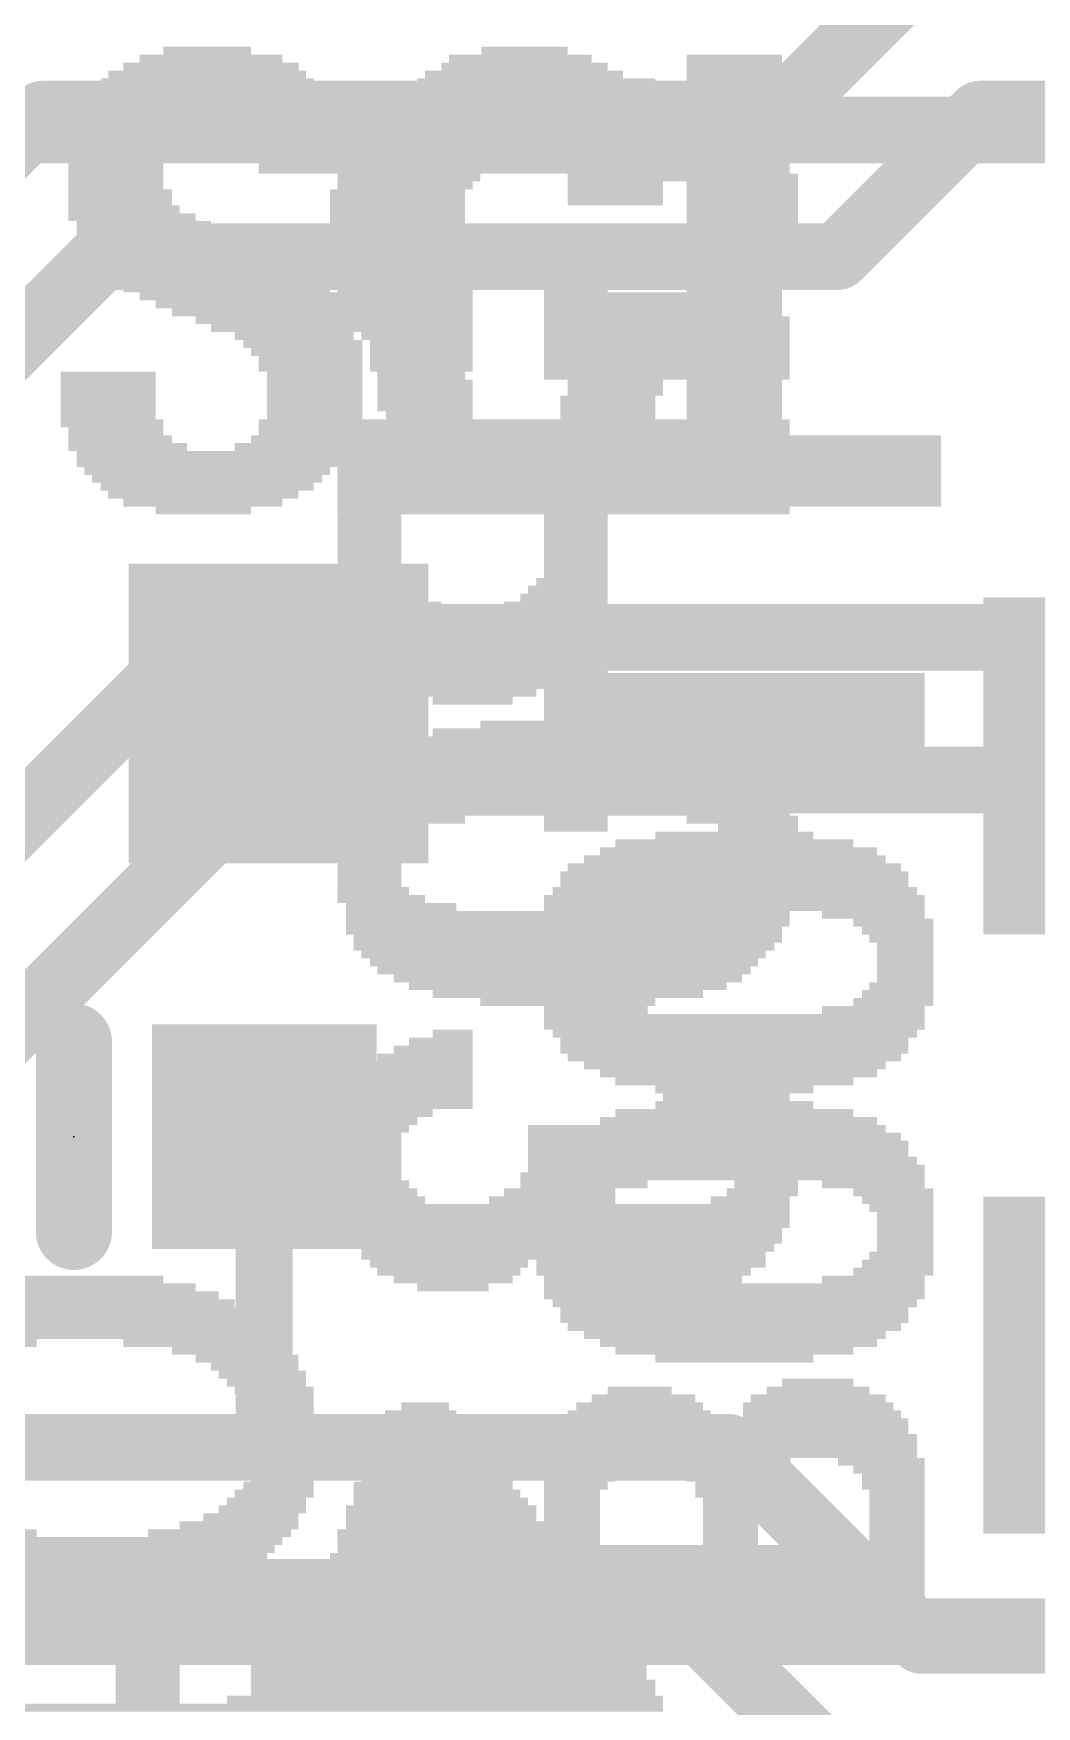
# Model space of a CAD drawing. Extents: x -0.1 to 35.6, y -0.1 to 17.9.
# Drawn here: x 25.19 to 27.868, y 11.115 to 15.582 of the extents above; entities that cross this region are included whole.
import ezdxf

# ---------------------------------------------------------------- set-up
doc = ezdxf.new("R2010")
doc.units = 0
for name, color, linetype in [('1', 12, 'CONTINUOUS'), ('16', 5, 'CONTINUOUS'), ('200', 40, 'CONTINUOUS'), ('201', 6, 'CONTINUOUS'), ('21', 40, 'CONTINUOUS'), ('23', 40, 'CONTINUOUS')]:
    doc.layers.add(name, color=color, linetype=linetype)

# ---------------------------------------------------------------- blocks, each defined once
blk = doc.blocks.new('RECT')
blk.add_solid([(-0.5, -0.5), (0.5, -0.5), (-0.5, 0.5), (0.5, 0.5)])

msp = doc.modelspace()

# ---------------------------------------------------------------- linework, layer by layer
at = {"layer": '1'}
for points, const_width in [([(27.178, 15.367), (28.321, 16.51)], 0.1778), ([(24.809, 14.9606), (25.2154, 15.367)], 0.1778), ([(25.2154, 15.367), (27.178, 15.367)], 0.1778), ([(27.3358, 14.986), (27.7168, 15.367)], 0.1778), ([(27.7168, 15.367), (32.258, 15.367)], 0.1778), ([(24.9668, 14.5796), (25.3732, 14.986)], 0.1778), ([(25.3732, 14.986), (27.3358, 14.986)], 0.1778), ([(25.8064, 12.6365), (25.8064, 11.8075)], 0.1524), ([(23.9605, 11.8075), (25.8064, 11.8075)], 0.1778), ([(25.8064, 11.8075), (27.0454, 11.8075)], 0.1778), ([(27.0454, 11.8075), (27.5612, 11.2917)], 0.1778), ([(24.5312, 11.42), (26.8687, 11.42)], 0.1778), ([(26.8687, 11.42), (27.3779, 10.9107)], 0.1778), ([(27.5612, 11.2917), (31.1019, 11.2917)], 0.1778)]:
    msp.add_lwpolyline(points, dxfattribs=dict(at, const_width=const_width))
for points, const_width in [([(25.2154, 15.4115, 1), (25.2154, 15.3226)], 0.0889), ([(25.2468, 15.3356, 1), (25.184, 15.3984)], 0.0889), ([(27.178, 15.3226, 1), (27.178, 15.4115)], 0.0889), ([(27.7168, 15.4115, 1), (27.7168, 15.3226)], 0.0889), ([(27.7482, 15.3356, 1), (27.6854, 15.3984)], 0.0889), ([(27.1466, 15.3984, 1), (27.2094, 15.3356)], 0.0889), ([(25.3732, 15.0305, 1), (25.3732, 14.9416)], 0.0889), ([(25.4046, 14.9546, 1), (25.3418, 15.0174)], 0.0889), ([(27.3044, 15.0174, 1), (27.3672, 14.9546)], 0.0889), ([(27.3358, 14.9416, 1), (27.3358, 15.0305)], 0.0889), ([(25.8445, 12.6365, 1), (25.7683, 12.6365)], 0.0762), ([(25.8064, 11.852, 1), (25.8064, 11.7631)], 0.0889), ([(25.8064, 11.7631, 1), (25.8064, 11.852)], 0.0889), ([(27.0768, 11.8389, 1), (27.0139, 11.7761)], 0.0889), ([(27.0454, 11.7631, 1), (27.0454, 11.852)], 0.0889), ([(25.7683, 11.8075, 1), (25.8445, 11.8075)], 0.0762), ([(26.9001, 11.4514, 1), (26.8373, 11.3885)], 0.0889), ([(26.8687, 11.3755, 1), (26.8687, 11.4644)], 0.0889), ([(27.5612, 11.3361, 1), (27.5612, 11.2473)], 0.0889), ([(27.5297, 11.2603, 1), (27.5926, 11.3231)], 0.0889)]:
    msp.add_lwpolyline(points, format="xyb", dxfattribs=dict(at, const_width=const_width))
at = {"layer": '16', "const_width": 0.1778}
for points in [[(29.701, 15.3246), (24.6677, 15.3246)], [(25.6416, 13.97), (24.2824, 12.6108)], [(34.29, 13.97), (25.6416, 13.97)], [(24.4402, 12.2298), (25.7995, 13.589)], [(25.7995, 13.589), (32.893, 13.589)], [(18.7697, 11.3154), (28.943, 11.3154)]]:
    msp.add_lwpolyline(points, dxfattribs=at)
at = {"layer": '16', "const_width": 0.0889}
for points in [[(25.6416, 14.0145, 1), (25.6416, 13.9256)], [(25.6731, 13.9386, 1), (25.6102, 14.0014)], [(25.7995, 13.6334, 1), (25.7995, 13.5446)], [(25.8309, 13.5576, 1), (25.768, 13.6204)]]:
    msp.add_lwpolyline(points, format="xyb", dxfattribs=at)
at = {"layer": '21', "const_width": 0.2032}
msp.add_lwpolyline([(25.2984, 12.8905), (25.2984, 12.3825)], dxfattribs=at)
at = {"layer": '21', "const_width": 0.1016}
for points in [[(25.3492, 12.8905, 1), (25.2476, 12.8905)], [(25.2476, 12.3825, 1), (25.3492, 12.3825)]]:
    msp.add_lwpolyline(points, format="xyb", dxfattribs=at)
at = {"layer": '23'}
msp.add_point((25.2984, 12.6365), dxfattribs=at)

# ---------------------------------------------------------------- block references
at = {"layer": '1'}
for p, xscale, yscale in [((25.8445, 13.7668), 0.8, 0.8), ((25.8064, 12.6365), 0.6, 0.6)]:
    msp.add_blockref('RECT', p, dxfattribs=dict(at, xscale=xscale, yscale=yscale))
at = {"layer": '1', "xscale": 0.9, "yscale": 0.9, "rotation": 180}
for p in [(28.176, 13.627), (28.176, 12.027)]:
    msp.add_blockref('RECT', p, dxfattribs=at)
at = {"layer": '200'}
for p, xscale, yscale in [((25.654, 15.5363), 0.2337, 0.0211), ((26.5011, 15.5363), 0.2311, 0.0211), ((25.6642, 15.494), 0.4674, 0.0213), ((25.6642, 15.5152), 0.381, 0.0211), ((26.5011, 15.494), 0.4445, 0.0213), ((26.4897, 15.5152), 0.381, 0.0211), ((27.0612, 15.5152), 0.254, 0.0211), ((27.0612, 15.494), 0.254, 0.0213), ((25.654, 15.4517), 0.569, 0.0211), ((25.654, 15.4728), 0.5283, 0.0211), ((26.5011, 15.4517), 0.5715, 0.0211), ((26.4998, 15.4728), 0.5283, 0.0211), ((27.0612, 15.4728), 0.254, 0.0211), ((27.0612, 15.4517), 0.254, 0.0211), ((25.654, 15.4305), 0.6147, 0.0213), ((25.6642, 15.4093), 0.635, 0.0211), ((26.4897, 15.4093), 0.635, 0.0211), ((26.5011, 15.4305), 0.6121, 0.0213), ((27.0612, 15.4305), 0.254, 0.0213), ((27.0612, 15.4093), 0.254, 0.0211), ((25.654, 15.3882), 0.6553, 0.0211), ((25.4635, 15.367), 0.2743, 0.0213), ((25.8661, 15.367), 0.2769, 0.0213), ((26.289, 15.367), 0.2743, 0.0213), ((26.5011, 15.3882), 0.6579, 0.0211), ((26.6814, 15.367), 0.2972, 0.0213), ((27.0612, 15.3882), 0.254, 0.0211), ((27.0612, 15.367), 0.254, 0.0213), ((25.433, 15.3247), 0.254, 0.0211), ((25.4432, 15.3458), 0.2743, 0.0211), ((25.8775, 15.3458), 0.254, 0.0211), ((25.8978, 15.3247), 0.254, 0.0211), ((26.2585, 15.3247), 0.254, 0.0211), ((26.2788, 15.3458), 0.254, 0.0211), ((26.7132, 15.3458), 0.2743, 0.0211), ((26.7132, 15.3247), 0.2743, 0.0211), ((27.0612, 15.3458), 0.254, 0.0211), ((27.0612, 15.3247), 0.254, 0.0211), ((25.4102, 15.2823), 0.254, 0.0211), ((25.4216, 15.3035), 0.2311, 0.0213), ((25.8978, 15.3035), 0.254, 0.0213), ((25.908, 15.2823), 0.2337, 0.0211), ((26.2585, 15.3035), 0.254, 0.0213), ((26.2471, 15.2823), 0.2311, 0.0211), ((26.7233, 15.3035), 0.254, 0.0213), ((26.7233, 15.2823), 0.254, 0.0211), ((27.0612, 15.3035), 0.254, 0.0213), ((27.0612, 15.2823), 0.254, 0.0211), ((25.4102, 15.2612), 0.254, 0.0211), ((25.4102, 15.24), 0.254, 0.0213), ((25.908, 15.2612), 0.2337, 0.0211), ((25.908, 15.24), 0.2337, 0.0213), ((26.2357, 15.2612), 0.254, 0.0211), ((26.2357, 15.24), 0.254, 0.0213), ((26.7335, 15.2612), 0.2743, 0.0211), ((26.7437, 15.24), 0.254, 0.0213), ((27.0612, 15.2612), 0.254, 0.0211), ((27.0612, 15.24), 0.254, 0.0213), ((25.4102, 15.2188), 0.254, 0.0211), ((25.4102, 15.1977), 0.254, 0.0211), ((25.908, 15.2188), 0.2337, 0.0211), ((26.2357, 15.2188), 0.254, 0.0211), ((26.2357, 15.1977), 0.254, 0.0211), ((26.7437, 15.2188), 0.254, 0.0211), ((26.7437, 15.1977), 0.254, 0.0211), ((27.0612, 15.2188), 0.254, 0.0211), ((27.0612, 15.1977), 0.254, 0.0211), ((25.4102, 15.1765), 0.254, 0.0213), ((25.4216, 15.1553), 0.2769, 0.0211), ((25.4216, 15.1342), 0.2769, 0.0211), ((26.2153, 15.1342), 0.254, 0.0211), ((26.2357, 15.1765), 0.254, 0.0213), ((26.2255, 15.1553), 0.2337, 0.0211), ((26.7437, 15.1765), 0.254, 0.0213), ((26.7437, 15.1553), 0.254, 0.0211), ((26.7437, 15.1342), 0.254, 0.0211), ((27.0612, 15.1765), 0.254, 0.0213), ((27.0612, 15.1553), 0.254, 0.0211), ((27.0612, 15.1342), 0.254, 0.0211), ((25.4533, 15.0918), 0.3404, 0.0211), ((25.4318, 15.113), 0.2972, 0.0213), ((26.2153, 15.113), 0.254, 0.0213), ((26.2153, 15.0918), 0.254, 0.0211), ((27.0612, 15.113), 0.254, 0.0213), ((27.0612, 15.0918), 0.254, 0.0211), ((25.4851, 15.0707), 0.3581, 0.0211), ((25.5067, 15.0495), 0.4013, 0.0213), ((26.2153, 15.0707), 0.254, 0.0211), ((26.2153, 15.0495), 0.254, 0.0213), ((27.0612, 15.0707), 0.254, 0.0211), ((27.0612, 15.0495), 0.254, 0.0213), ((25.5283, 15.0283), 0.4445, 0.0211), ((25.5587, 15.0072), 0.4648, 0.0211), ((26.2153, 15.0283), 0.254, 0.0211), ((26.2153, 15.0072), 0.254, 0.0211), ((27.0612, 15.0283), 0.254, 0.0211), ((27.0612, 15.0072), 0.254, 0.0211), ((25.6007, 14.986), 0.508, 0.0213), ((25.6223, 14.9648), 0.5512, 0.0211), ((26.2153, 14.986), 0.254, 0.0213), ((26.2153, 14.9648), 0.254, 0.0211), ((27.0612, 14.986), 0.254, 0.0213), ((27.0612, 14.9648), 0.254, 0.0211), ((25.6438, 14.9437), 0.5486, 0.0211), ((25.6756, 14.9225), 0.5715, 0.0213), ((26.2153, 14.9437), 0.254, 0.0211), ((26.2153, 14.9225), 0.254, 0.0213), ((27.0612, 14.9437), 0.254, 0.0211), ((27.0612, 14.9225), 0.254, 0.0213), ((25.7061, 14.9013), 0.5512, 0.0211), ((25.7391, 14.8802), 0.5309, 0.0211), ((26.2153, 14.9013), 0.254, 0.0211), ((26.2153, 14.8802), 0.254, 0.0211), ((27.0612, 14.9013), 0.254, 0.0211), ((27.0612, 14.8802), 0.254, 0.0211), ((25.7708, 14.859), 0.508, 0.0213), ((25.7924, 14.8378), 0.4648, 0.0211), ((26.2153, 14.859), 0.254, 0.0213), ((26.2153, 14.8378), 0.254, 0.0211), ((27.0612, 14.859), 0.254, 0.0213), ((27.0612, 14.8378), 0.254, 0.0211), ((25.8343, 14.8167), 0.4216, 0.0211), ((25.8547, 14.7955), 0.381, 0.0213), ((26.2153, 14.8167), 0.254, 0.0211), ((26.2153, 14.7955), 0.254, 0.0213), ((27.0612, 14.8167), 0.254, 0.0211), ((27.0612, 14.7955), 0.254, 0.0213), ((25.8864, 14.7743), 0.3175, 0.0211), ((25.9093, 14.7532), 0.3175, 0.0211), ((25.9194, 14.732), 0.2972, 0.0213), ((26.2153, 14.7743), 0.254, 0.0211), ((26.2153, 14.7532), 0.254, 0.0211), ((26.2153, 14.732), 0.254, 0.0213), ((26.7437, 14.7532), 0.254, 0.0211), ((26.7437, 14.732), 0.254, 0.0213), ((27.0612, 14.7743), 0.254, 0.0211), ((27.0612, 14.7532), 0.254, 0.0211), ((27.0612, 14.732), 0.254, 0.0213), ((25.9296, 14.7108), 0.2769, 0.0211), ((25.9296, 14.6897), 0.2769, 0.0211), ((26.2153, 14.7108), 0.254, 0.0211), ((26.2153, 14.6897), 0.254, 0.0211), ((26.7437, 14.7108), 0.254, 0.0211), ((26.7437, 14.6897), 0.254, 0.0211), ((27.0612, 14.7108), 0.254, 0.0211), ((27.0612, 14.6897), 0.254, 0.0211), ((25.3898, 14.6685), 0.254, 0.0213), ((25.3898, 14.6473), 0.254, 0.0211), ((25.941, 14.6685), 0.254, 0.0213), ((25.941, 14.6473), 0.254, 0.0211), ((26.2255, 14.6685), 0.2337, 0.0213), ((26.2357, 14.6473), 0.254, 0.0211), ((26.7437, 14.6685), 0.254, 0.0213), ((26.7437, 14.6473), 0.254, 0.0211), ((27.0612, 14.6685), 0.254, 0.0213), ((27.0612, 14.6473), 0.254, 0.0211), ((25.3898, 14.6262), 0.254, 0.0211), ((25.3898, 14.605), 0.254, 0.0213), ((25.941, 14.6262), 0.254, 0.0211), ((25.941, 14.605), 0.254, 0.0213), ((26.2357, 14.6262), 0.254, 0.0211), ((26.2357, 14.605), 0.254, 0.0213), ((26.7233, 14.605), 0.254, 0.0213), ((26.7437, 14.6262), 0.254, 0.0211), ((27.0612, 14.6262), 0.254, 0.0211), ((27.0612, 14.605), 0.254, 0.0213), ((25.3898, 14.5838), 0.254, 0.0211), ((25.3898, 14.5627), 0.254, 0.0211), ((25.941, 14.5838), 0.254, 0.0211), ((25.941, 14.5627), 0.254, 0.0211), ((26.2357, 14.5838), 0.254, 0.0211), ((26.2471, 14.5627), 0.2311, 0.0211), ((26.7233, 14.5838), 0.254, 0.0211), ((26.7233, 14.5627), 0.254, 0.0211), ((27.0612, 14.5838), 0.254, 0.0211), ((27.0612, 14.5627), 0.254, 0.0211), ((25.4, 14.5415), 0.2743, 0.0213), ((25.4102, 14.5203), 0.254, 0.0211), ((25.9182, 14.5415), 0.254, 0.0213), ((25.9182, 14.5203), 0.254, 0.0211), ((26.2585, 14.5415), 0.254, 0.0213), ((26.2585, 14.5203), 0.254, 0.0211), ((26.7132, 14.5203), 0.2743, 0.0211), ((26.7233, 14.5415), 0.254, 0.0213), ((27.0612, 14.5415), 0.254, 0.0213), ((27.0612, 14.5203), 0.254, 0.0211), ((25.4419, 14.478), 0.3175, 0.0213), ((25.4216, 14.4992), 0.2769, 0.0211), ((25.8763, 14.478), 0.2972, 0.0213), ((25.908, 14.4992), 0.2743, 0.0211), ((26.2788, 14.4992), 0.254, 0.0211), ((26.289, 14.478), 0.2743, 0.0213), ((26.6814, 14.478), 0.2972, 0.0213), ((26.6916, 14.4992), 0.2769, 0.0211), ((27.2733, 14.4992), 0.6782, 0.0211), ((27.2733, 14.478), 0.6782, 0.0213), ((25.6654, 14.4568), 0.7188, 0.0211), ((25.6553, 14.4357), 0.6985, 0.0211), ((26.4897, 14.4568), 0.635, 0.0211), ((26.4897, 14.4357), 0.635, 0.0211), ((27.2733, 14.4568), 0.6782, 0.0211), ((27.2733, 14.4357), 0.6782, 0.0211), ((25.654, 14.4145), 0.6553, 0.0213), ((25.654, 14.3933), 0.6147, 0.0211), ((26.4909, 14.4145), 0.5918, 0.0213), ((26.4897, 14.3933), 0.5486, 0.0211), ((27.2733, 14.4145), 0.6782, 0.0213), ((27.2733, 14.3933), 0.6782, 0.0211), ((25.654, 14.3722), 0.569, 0.0211), ((25.6438, 14.351), 0.508, 0.0213), ((25.6426, 14.3298), 0.4242, 0.0211), ((26.4897, 14.3722), 0.508, 0.0211), ((26.4909, 14.351), 0.4648, 0.0213), ((26.4897, 14.3298), 0.381, 0.0211), ((27.2733, 14.3722), 0.6782, 0.0211), ((27.2733, 14.351), 0.6782, 0.0213), ((27.2733, 14.3298), 0.6782, 0.0211), ((25.6438, 14.3087), 0.254, 0.0211), ((26.4897, 14.3087), 0.254, 0.0211), ((26.6383, 14.0758), 0.1702, 0.0211), ((26.6383, 14.0547), 0.1702, 0.0211), ((26.6383, 14.0335), 0.1702, 0.0213), ((26.6383, 14.0123), 0.1702, 0.0211), ((26.6383, 13.9912), 0.1702, 0.0211), ((26.6383, 13.97), 0.1702, 0.0213), ((26.6383, 13.9488), 0.1702, 0.0211), ((26.6383, 13.9277), 0.1702, 0.0211), ((26.6383, 13.9065), 0.1702, 0.0213), ((26.6383, 13.8853), 0.1702, 0.0211), ((27.0612, 13.8642), 1.016, 0.0211), ((27.0612, 13.843), 1.016, 0.0213), ((27.0612, 13.8218), 1.016, 0.0211), ((27.0612, 13.8007), 1.016, 0.0211), ((27.0612, 13.7795), 1.016, 0.0213), ((27.0612, 13.7583), 1.016, 0.0211), ((27.0612, 13.7372), 1.016, 0.0211), ((27.0612, 13.716), 1.016, 0.0213), ((27.0612, 13.6948), 1.016, 0.0211), ((27.0612, 13.6737), 1.016, 0.0211), ((26.6383, 13.6525), 0.1702, 0.0213), ((26.6383, 13.6313), 0.1702, 0.0211), ((26.6383, 13.6102), 0.1702, 0.0211), ((26.6383, 13.589), 0.1702, 0.0213), ((26.6383, 13.5678), 0.1702, 0.0211), ((26.6383, 13.5467), 0.1702, 0.0211), ((26.6383, 13.5255), 0.1702, 0.0213), ((26.6383, 13.5043), 0.1702, 0.0211), ((26.6383, 13.4832), 0.1702, 0.0211), ((26.6383, 13.462), 0.1702, 0.0213), ((27.0612, 13.4408), 0.4216, 0.0211), ((27.0726, 13.3985), 0.7391, 0.0213), ((27.0612, 13.4197), 0.635, 0.0211), ((27.0612, 13.3562), 0.889, 0.0211), ((27.0624, 13.3773), 0.8052, 0.0211), ((27.0612, 13.335), 0.9296, 0.0213), ((27.0612, 13.3138), 0.9296, 0.0211), ((27.0612, 13.2715), 1.016, 0.0213), ((27.0624, 13.2927), 0.9728, 0.0211), ((27.0612, 13.2503), 1.016, 0.0211), ((26.6916, 13.2292), 0.2769, 0.0211), ((27.432, 13.2292), 0.2743, 0.0211), ((26.6281, 13.1868), 0.1905, 0.0211), ((26.6383, 13.208), 0.2108, 0.0213), ((27.4853, 13.208), 0.2134, 0.0213), ((27.4968, 13.1868), 0.1905, 0.0211), ((26.6179, 13.1657), 0.1702, 0.0211), ((26.6065, 13.1445), 0.1473, 0.0213), ((26.6065, 13.1233), 0.1473, 0.0211), ((27.5069, 13.1657), 0.1702, 0.0211), ((27.5171, 13.1445), 0.1499, 0.0213), ((27.5171, 13.1233), 0.1499, 0.0211), ((26.6065, 13.1022), 0.1473, 0.0211), ((26.6065, 13.081), 0.1473, 0.0213), ((27.5171, 13.1022), 0.1499, 0.0211), ((27.5171, 13.081), 0.1499, 0.0213), ((26.6065, 13.0598), 0.1473, 0.0211), ((26.6179, 13.0387), 0.1702, 0.0211), ((27.5069, 13.0387), 0.1702, 0.0211), ((27.5171, 13.0598), 0.1499, 0.0211), ((26.6281, 13.0175), 0.1905, 0.0213), ((26.6383, 12.9963), 0.2108, 0.0211), ((27.4853, 12.9963), 0.2134, 0.0211), ((27.4968, 13.0175), 0.1905, 0.0213), ((26.6916, 12.9752), 0.2769, 0.0211), ((27.0612, 12.954), 1.016, 0.0213), ((27.432, 12.9752), 0.2743, 0.0211), ((27.0612, 12.9328), 1.016, 0.0211), ((27.0624, 12.9117), 0.9728, 0.0211), ((27.0612, 12.8905), 0.9296, 0.0213), ((27.0612, 12.8693), 0.9296, 0.0211), ((27.0612, 12.8482), 0.889, 0.0211), ((27.0624, 12.827), 0.8052, 0.0213), ((27.0726, 12.8058), 0.7391, 0.0211), ((27.0612, 12.7847), 0.635, 0.0211), ((27.0612, 12.7635), 0.4216, 0.0213), ((27.0612, 12.7212), 0.4216, 0.0211), ((27.0726, 12.6788), 0.7391, 0.0211), ((27.0612, 12.7), 0.635, 0.0213), ((27.0612, 12.6365), 0.889, 0.0213), ((27.0624, 12.6577), 0.8052, 0.0211), ((27.0612, 12.6153), 0.9296, 0.0211), ((27.0612, 12.5942), 0.9296, 0.0211), ((27.0612, 12.5518), 1.016, 0.0211), ((27.0624, 12.573), 0.9728, 0.0213), ((27.0612, 12.5307), 1.016, 0.0211), ((26.6916, 12.5095), 0.2769, 0.0213), ((27.432, 12.5095), 0.2743, 0.0213), ((26.6281, 12.4672), 0.1905, 0.0211), ((26.6383, 12.4883), 0.2108, 0.0211), ((27.4853, 12.4883), 0.2134, 0.0211), ((27.4968, 12.4672), 0.1905, 0.0211), ((26.6179, 12.446), 0.1702, 0.0213), ((26.6065, 12.4248), 0.1473, 0.0211), ((27.5069, 12.446), 0.1702, 0.0213), ((27.5171, 12.4248), 0.1499, 0.0211), ((26.6065, 12.4037), 0.1473, 0.0211), ((26.6065, 12.3825), 0.1473, 0.0213), ((27.5171, 12.4037), 0.1499, 0.0211), ((27.5171, 12.3825), 0.1499, 0.0213), ((26.6065, 12.3613), 0.1473, 0.0211), ((26.6065, 12.3402), 0.1473, 0.0211), ((26.6179, 12.319), 0.1702, 0.0213), ((27.5069, 12.319), 0.1702, 0.0213), ((27.5171, 12.3613), 0.1499, 0.0211), ((27.5171, 12.3402), 0.1499, 0.0211), ((26.6281, 12.2978), 0.1905, 0.0211), ((26.6383, 12.2767), 0.2108, 0.0211), ((27.4853, 12.2767), 0.2134, 0.0211), ((27.4968, 12.2978), 0.1905, 0.0211), ((25.3263, 12.2343), 0.5944, 0.0211), ((25.3149, 12.2555), 0.4445, 0.0213), ((26.6916, 12.2555), 0.2769, 0.0213), ((27.0612, 12.2343), 1.016, 0.0211), ((27.432, 12.2555), 0.2743, 0.0213), ((25.3263, 12.192), 0.8026, 0.0213), ((25.3251, 12.2132), 0.7188, 0.0211), ((27.0612, 12.2132), 1.016, 0.0211), ((27.0624, 12.192), 0.9728, 0.0213), ((25.3263, 12.1497), 0.9296, 0.0211), ((25.3263, 12.1708), 0.8484, 0.0211), ((27.0612, 12.1708), 0.9296, 0.0211), ((27.0612, 12.1497), 0.9296, 0.0211), ((25.3263, 12.1073), 1.016, 0.0211), ((25.3263, 12.1285), 0.9754, 0.0213), ((27.0612, 12.1285), 0.889, 0.0213), ((27.0624, 12.1073), 0.8052, 0.0211), ((24.9987, 12.0862), 0.4013, 0.0211), ((25.6426, 12.0862), 0.4242, 0.0211), ((25.7188, 12.065), 0.3175, 0.0213), ((27.0726, 12.0862), 0.7391, 0.0211), ((27.0612, 12.065), 0.635, 0.0213), ((25.7607, 12.0438), 0.2743, 0.0211), ((25.781, 12.0227), 0.2337, 0.0211), ((27.0612, 12.0438), 0.4216, 0.0211), ((25.8013, 12.0015), 0.2337, 0.0213), ((25.8128, 11.9803), 0.2108, 0.0211), ((27.2834, 11.9803), 0.1905, 0.0211), ((25.8331, 11.9592), 0.2108, 0.0211), ((25.8445, 11.938), 0.188, 0.0213), ((25.8547, 11.9168), 0.1676, 0.0211), ((26.8084, 11.9168), 0.3378, 0.0211), ((26.8186, 11.938), 0.2769, 0.0213), ((26.8084, 11.9592), 0.1702, 0.0211), ((27.2847, 11.9168), 0.4013, 0.0211), ((27.2847, 11.938), 0.3607, 0.0213), ((27.2847, 11.9592), 0.2743, 0.0211), ((25.8661, 11.8745), 0.1905, 0.0213), ((25.8547, 11.8957), 0.1676, 0.0211), ((26.8072, 11.8745), 0.4216, 0.0213), ((26.8072, 11.8957), 0.381, 0.0211), ((27.2936, 11.8745), 0.4648, 0.0213), ((27.2948, 11.8957), 0.4216, 0.0211), ((25.8763, 11.8533), 0.1702, 0.0211), ((25.8763, 11.8322), 0.1702, 0.0211), ((27.0624, 11.8322), 0.9728, 0.0211), ((26.8072, 11.8533), 0.4216, 0.0211), ((27.2936, 11.8533), 0.4648, 0.0211), ((25.8763, 11.811), 0.1702, 0.0213), ((25.8763, 11.7898), 0.1702, 0.0211), ((27.0624, 11.811), 0.9728, 0.0213), ((27.0624, 11.7898), 0.9728, 0.0211), ((25.8661, 11.7687), 0.1905, 0.0211), ((25.8547, 11.7475), 0.1676, 0.0213), ((26.8821, 11.7687), 0.6579, 0.0211), ((26.6586, 11.7475), 0.2108, 0.0213), ((27.0408, 11.7475), 0.254, 0.0213), ((27.4536, 11.7687), 0.2311, 0.0211), ((27.4739, 11.7475), 0.1905, 0.0213), ((25.8445, 11.7052), 0.188, 0.0211), ((25.8547, 11.7263), 0.1676, 0.0211), ((26.6484, 11.7263), 0.1905, 0.0211), ((26.6383, 11.7052), 0.1702, 0.0211), ((27.0408, 11.7263), 0.2134, 0.0211), ((27.0523, 11.7052), 0.1905, 0.0211), ((27.4853, 11.7263), 0.1676, 0.0211), ((27.4853, 11.7052), 0.1676, 0.0211), ((25.8128, 11.6628), 0.2108, 0.0211), ((25.8331, 11.684), 0.2108, 0.0213), ((26.6281, 11.684), 0.1499, 0.0213), ((26.6281, 11.6628), 0.1499, 0.0211), ((27.0408, 11.684), 0.1676, 0.0213), ((27.051, 11.6628), 0.1473, 0.0211), ((27.4955, 11.684), 0.1473, 0.0213), ((27.4955, 11.6628), 0.1473, 0.0211), ((25.7708, 11.6205), 0.254, 0.0213), ((25.8013, 11.6417), 0.2337, 0.0211), ((26.6281, 11.6417), 0.1499, 0.0211), ((26.6281, 11.6205), 0.1499, 0.0213), ((27.051, 11.6417), 0.1473, 0.0211), ((27.051, 11.6205), 0.1473, 0.0213), ((27.4955, 11.6417), 0.1473, 0.0211), ((27.4955, 11.6205), 0.1473, 0.0213), ((24.9987, 11.5782), 0.4013, 0.0211), ((25.687, 11.5782), 0.381, 0.0211), ((25.7391, 11.5993), 0.3175, 0.0211), ((26.6281, 11.5993), 0.1499, 0.0211), ((26.6281, 11.5782), 0.1499, 0.0211), ((27.051, 11.5993), 0.1473, 0.0211), ((27.051, 11.5782), 0.1473, 0.0211), ((27.4955, 11.5993), 0.1473, 0.0211), ((27.4955, 11.5782), 0.1473, 0.0211), ((25.3365, 11.557), 1.0363, 0.0213), ((25.3365, 11.5358), 0.9957, 0.0211), ((25.3378, 11.5147), 0.9525, 0.0211), ((26.6281, 11.557), 0.1499, 0.0213), ((27.0612, 11.5358), 1.016, 0.0211), ((27.0612, 11.5147), 1.016, 0.0211), ((27.051, 11.557), 0.1473, 0.0213), ((27.4955, 11.557), 0.1473, 0.0213), ((25.3467, 11.4935), 0.889, 0.0213), ((25.3378, 11.4723), 0.8255, 0.0211), ((27.0612, 11.4935), 1.016, 0.0213), ((27.0612, 11.4723), 1.016, 0.0211), ((25.3365, 11.4512), 0.7417, 0.0211), ((25.3467, 11.43), 0.635, 0.0213), ((27.0612, 11.4512), 1.016, 0.0211), ((27.0612, 11.43), 1.016, 0.0213), ((25.3365, 11.4088), 0.4877, 0.0211), ((25.3365, 11.3877), 0.2337, 0.0211), ((27.0612, 11.4088), 1.016, 0.0211), ((27.0612, 11.3877), 1.016, 0.0211), ((25.4838, 11.3453), 0.1067, 0.0211), ((27.0612, 11.3665), 1.016, 0.0213), ((27.0612, 11.3453), 1.016, 0.0211), ((25.4851, 11.3242), 0.1499, 0.0211), ((25.4953, 11.303), 0.1702, 0.0213), ((25.8445, 11.303), 0.1473, 0.0213), ((25.8445, 11.3242), 0.1067, 0.0211), ((25.4953, 11.2818), 0.1702, 0.0211), ((25.4953, 11.2607), 0.1702, 0.0211), ((25.8445, 11.2818), 0.1473, 0.0211), ((25.8445, 11.2607), 0.1473, 0.0211), ((25.4953, 11.2395), 0.1702, 0.0213), ((25.4953, 11.2183), 0.1702, 0.0211), ((25.8445, 11.2395), 0.1473, 0.0213), ((25.8445, 11.2183), 0.1473, 0.0211), ((25.4953, 11.1972), 0.1702, 0.0211), ((25.4953, 11.176), 0.1702, 0.0213), ((25.8445, 11.1972), 0.1473, 0.0211), ((25.8445, 11.176), 0.1473, 0.0213), ((25.3365, 11.1125), 1.1633, 0.0213), ((25.4953, 11.1548), 0.1702, 0.0211), ((25.4953, 11.1337), 0.1702, 0.0211), ((25.8128, 11.1337), 0.2108, 0.0211), ((25.8445, 11.1548), 0.1473, 0.0211)]:
    msp.add_blockref('RECT', p, dxfattribs=dict(at, xscale=xscale, yscale=yscale))
at = {"layer": '201', "rotation": 180}
for p, xscale, yscale in [((26.6167, 15.4517), 0.4674, 0.0211), ((26.6281, 15.4093), 0.8255, 0.0211), ((26.6281, 15.4305), 0.6985, 0.0213), ((26.6268, 15.367), 0.9957, 0.0213), ((26.6268, 15.3882), 0.9093, 0.0211), ((26.6281, 15.3247), 1.0795, 0.0211), ((26.6268, 15.3458), 1.0363, 0.0211), ((26.6167, 15.2823), 1.143, 0.0211), ((26.6268, 15.3035), 1.1227, 0.0213), ((26.6167, 15.2612), 1.1836, 0.0211), ((26.6167, 15.24), 1.1836, 0.0213), ((26.6052, 15.2188), 1.2065, 0.0211), ((26.1925, 15.1977), 0.381, 0.0211), ((27.0294, 15.1977), 0.4039, 0.0211), ((26.0985, 15.1553), 0.2337, 0.0211), ((26.0871, 15.1342), 0.2108, 0.0211), ((26.1404, 15.1765), 0.2769, 0.0213), ((27.0828, 15.1765), 0.2972, 0.0213), ((27.1145, 15.1553), 0.2337, 0.0211), ((27.1247, 15.1342), 0.2134, 0.0211), ((26.0769, 15.113), 0.1905, 0.0213), ((26.0668, 15.0918), 0.1702, 0.0211), ((27.1361, 15.113), 0.1905, 0.0213), ((27.1463, 15.0918), 0.1702, 0.0211), ((26.0668, 15.0707), 0.1702, 0.0211), ((26.0668, 15.0495), 0.1702, 0.0213), ((26.6383, 15.0495), 0.1702, 0.0213), ((27.1463, 15.0707), 0.1702, 0.0211), ((27.1463, 15.0495), 0.1702, 0.0213), ((26.0668, 15.0283), 0.1702, 0.0211), ((26.0668, 15.0072), 0.1702, 0.0211), ((26.6383, 15.0283), 0.1702, 0.0211), ((26.6383, 15.0072), 0.1702, 0.0211), ((27.1463, 15.0283), 0.1702, 0.0211), ((27.1463, 15.0072), 0.1702, 0.0211), ((26.0769, 14.986), 0.1905, 0.0213), ((26.0769, 14.9648), 0.1905, 0.0211), ((26.6383, 14.986), 0.1702, 0.0213), ((26.6383, 14.9648), 0.1702, 0.0211), ((27.1247, 14.986), 0.1676, 0.0213), ((27.1247, 14.9648), 0.1676, 0.0211), ((26.0985, 14.9437), 0.2337, 0.0211), ((26.129, 14.9225), 0.254, 0.0213), ((26.6383, 14.9437), 0.1702, 0.0211), ((26.6383, 14.9225), 0.1702, 0.0213), ((27.0828, 14.9225), 0.2108, 0.0213), ((27.1132, 14.9437), 0.1905, 0.0211), ((26.1823, 14.9013), 0.3607, 0.0211), ((26.1823, 14.8802), 0.3607, 0.0211), ((26.6383, 14.9013), 0.1702, 0.0211), ((26.8491, 14.8802), 0.5918, 0.0211), ((27.051, 14.9013), 0.2337, 0.0211), ((26.1823, 14.859), 0.3607, 0.0213), ((26.1938, 14.8378), 0.3378, 0.0211), ((26.8389, 14.859), 0.5715, 0.0213), ((26.8288, 14.8378), 0.5512, 0.0211), ((26.1938, 14.8167), 0.3378, 0.0211), ((26.2039, 14.7955), 0.3175, 0.0213), ((26.8808, 14.8167), 0.6553, 0.0211), ((26.8808, 14.7955), 0.6553, 0.0213), ((26.2141, 14.7743), 0.2972, 0.0211), ((26.2255, 14.7532), 0.2743, 0.0211), ((26.2357, 14.732), 0.254, 0.0213), ((26.8808, 14.7743), 0.6553, 0.0211), ((26.8808, 14.7532), 0.6553, 0.0211), ((26.8808, 14.732), 0.6553, 0.0213), ((26.2573, 14.7108), 0.2108, 0.0211), ((26.2776, 14.6897), 0.1702, 0.0211), ((26.8808, 14.7108), 0.6553, 0.0211), ((26.8808, 14.6897), 0.6553, 0.0211), ((26.8808, 14.6685), 0.6553, 0.0213), ((26.6052, 14.5415), 1.2065, 0.0213), ((26.6052, 14.5203), 1.2065, 0.0211), ((26.6052, 14.4992), 1.2065, 0.0211), ((26.6052, 14.478), 1.2065, 0.0213), ((26.6052, 14.4568), 1.2065, 0.0211), ((26.6052, 14.4357), 1.2065, 0.0211), ((26.6052, 14.4145), 1.2065, 0.0213), ((26.6052, 14.3933), 1.2065, 0.0211), ((26.6052, 14.3722), 1.2065, 0.0211), ((26.6052, 14.351), 1.2065, 0.0213), ((26.6052, 14.3298), 1.2065, 0.0211), ((26.6052, 14.3087), 1.2065, 0.0211), ((26.0871, 14.2875), 0.1702, 0.0213), ((26.6383, 14.2875), 0.1702, 0.0213), ((26.0871, 14.2663), 0.1702, 0.0211), ((26.0871, 14.2452), 0.1702, 0.0211), ((26.6383, 14.2663), 0.1702, 0.0211), ((26.6383, 14.2452), 0.1702, 0.0211), ((26.0871, 14.224), 0.1702, 0.0213), ((26.0871, 14.2028), 0.1702, 0.0211), ((26.6383, 14.224), 0.1702, 0.0213), ((26.6383, 14.2028), 0.1702, 0.0211), ((26.0871, 14.1817), 0.1702, 0.0211), ((26.0871, 14.1605), 0.1702, 0.0213), ((26.6383, 14.1817), 0.1702, 0.0211), ((26.6383, 14.1605), 0.1702, 0.0213), ((26.0871, 14.1393), 0.1702, 0.0211), ((26.0972, 14.1182), 0.1905, 0.0211), ((26.6281, 14.1182), 0.1905, 0.0211), ((26.6383, 14.1393), 0.1702, 0.0211), ((26.0972, 14.097), 0.1905, 0.0213), ((26.1188, 14.0758), 0.2337, 0.0211), ((26.6065, 14.0758), 0.2337, 0.0211), ((26.6167, 14.097), 0.2134, 0.0213), ((26.3512, 14.0335), 0.6985, 0.0213), ((26.1404, 14.0547), 0.2769, 0.0211), ((26.5735, 14.0547), 0.254, 0.0211), ((26.3627, 14.0123), 0.6756, 0.0211), ((26.3627, 13.9912), 0.6756, 0.0211), ((26.3525, 13.97), 0.6553, 0.0213), ((26.3627, 13.9488), 0.635, 0.0211), ((26.3627, 13.9277), 0.5944, 0.0211), ((26.3512, 13.9065), 0.5715, 0.0213), ((26.3525, 13.8853), 0.5283, 0.0211), ((26.3525, 13.8642), 0.4877, 0.0211), ((26.3627, 13.843), 0.4216, 0.0213), ((26.3627, 13.8218), 0.3404, 0.0211), ((26.3627, 13.8007), 0.2134, 0.0211), ((26.6167, 13.716), 0.7214, 0.0213), ((26.6268, 13.7372), 0.4877, 0.0211), ((26.6167, 13.6737), 0.9296, 0.0211), ((26.6281, 13.6948), 0.8255, 0.0211), ((26.6268, 13.6313), 1.0363, 0.0211), ((26.6268, 13.6525), 0.9957, 0.0213), ((26.6268, 13.589), 1.1227, 0.0213), ((26.6281, 13.6102), 1.0795, 0.0211), ((26.6167, 13.5255), 1.1836, 0.0213), ((26.6268, 13.5467), 1.1633, 0.0211), ((26.6167, 13.5678), 1.143, 0.0211), ((26.1836, 13.4832), 0.3175, 0.0211), ((26.6167, 13.5043), 1.1836, 0.0211), ((27.0828, 13.4832), 0.2972, 0.0211), ((26.1188, 13.462), 0.2337, 0.0213), ((26.0972, 13.4408), 0.1905, 0.0211), ((27.1247, 13.462), 0.2134, 0.0213), ((27.1463, 13.4408), 0.1702, 0.0211), ((26.0972, 13.4197), 0.1905, 0.0211), ((26.0871, 13.3985), 0.1702, 0.0213), ((27.1463, 13.4197), 0.1702, 0.0211), ((27.1564, 13.3985), 0.1499, 0.0213), ((26.0871, 13.3773), 0.1702, 0.0211), ((26.0871, 13.3562), 0.1702, 0.0211), ((27.1564, 13.3773), 0.1499, 0.0211), ((27.1564, 13.3562), 0.1499, 0.0211), ((26.0871, 13.335), 0.1702, 0.0213), ((26.0871, 13.3138), 0.1702, 0.0211), ((27.1463, 13.3138), 0.1702, 0.0211), ((27.1564, 13.335), 0.1499, 0.0213), ((26.0972, 13.2927), 0.1905, 0.0211), ((26.1188, 13.2715), 0.2337, 0.0213), ((27.1247, 13.2715), 0.2134, 0.0213), ((27.1463, 13.2927), 0.1702, 0.0211), ((26.1722, 13.2503), 0.2946, 0.0211), ((26.6167, 13.2292), 1.1836, 0.0211), ((27.0612, 13.2503), 0.2946, 0.0211), ((26.6167, 13.208), 1.1836, 0.0213), ((26.6065, 13.1868), 1.1633, 0.0211), ((26.6065, 13.1445), 1.1227, 0.0213), ((26.6167, 13.1657), 1.143, 0.0211), ((26.6052, 13.1233), 1.0795, 0.0211), ((26.6065, 13.1022), 1.0363, 0.0211), ((26.6065, 13.081), 0.9957, 0.0213), ((26.6167, 13.0598), 0.9296, 0.0211), ((26.6167, 13.0387), 0.8484, 0.0211), ((26.6167, 13.0175), 0.7214, 0.0213), ((26.6167, 12.9963), 0.4674, 0.0211), ((26.3093, 12.9117), 0.1067, 0.0211), ((26.924, 12.9328), 0.1067, 0.0211), ((26.9659, 12.9117), 0.1905, 0.0211), ((26.2573, 12.8693), 0.2108, 0.0211), ((26.2776, 12.8905), 0.1702, 0.0213), ((26.9875, 12.8905), 0.2337, 0.0213), ((26.9977, 12.8693), 0.254, 0.0211), ((26.2255, 12.827), 0.2743, 0.0213), ((26.2357, 12.8482), 0.254, 0.0211), ((27.0192, 12.827), 0.2972, 0.0213), ((27.0078, 12.8482), 0.2743, 0.0211), ((26.2141, 12.8058), 0.2972, 0.0211), ((26.2141, 12.7847), 0.2972, 0.0211), ((27.0294, 12.8058), 0.3175, 0.0211), ((27.0294, 12.7847), 0.3175, 0.0211), ((26.1938, 12.7423), 0.3378, 0.0211), ((26.1938, 12.7212), 0.3378, 0.0211), ((26.2039, 12.7635), 0.3175, 0.0213), ((27.0396, 12.7635), 0.3378, 0.0213), ((27.0396, 12.7423), 0.3378, 0.0211), ((27.0396, 12.7212), 0.3378, 0.0211), ((26.1404, 12.7), 0.2311, 0.0213), ((26.1201, 12.6788), 0.1905, 0.0211), ((27.1043, 12.7), 0.254, 0.0213), ((27.1361, 12.6788), 0.1905, 0.0211), ((26.0972, 12.6577), 0.1905, 0.0211), ((26.0871, 12.6365), 0.1702, 0.0213), ((26.5951, 12.6577), 0.1702, 0.0211), ((26.5951, 12.6365), 0.1702, 0.0213), ((27.1463, 12.6577), 0.1702, 0.0211), ((27.1564, 12.6365), 0.1499, 0.0213), ((26.0871, 12.6153), 0.1702, 0.0211), ((26.0871, 12.5942), 0.1702, 0.0211), ((26.5951, 12.6153), 0.1702, 0.0211), ((26.5951, 12.5942), 0.1702, 0.0211), ((27.1564, 12.6153), 0.1499, 0.0211), ((27.1564, 12.5942), 0.1499, 0.0211), ((26.0871, 12.573), 0.1702, 0.0213), ((26.0871, 12.5518), 0.1702, 0.0211), ((26.5951, 12.573), 0.1702, 0.0213), ((26.5951, 12.5518), 0.1702, 0.0211), ((27.1564, 12.573), 0.1499, 0.0213), ((27.1564, 12.5518), 0.1499, 0.0211), ((26.0871, 12.5307), 0.1702, 0.0211), ((26.0972, 12.5095), 0.1905, 0.0213), ((26.5849, 12.5307), 0.1905, 0.0211), ((26.5951, 12.5095), 0.2108, 0.0213), ((27.1463, 12.5095), 0.1702, 0.0213), ((27.1564, 12.5307), 0.1499, 0.0211), ((26.1087, 12.4883), 0.2134, 0.0211), ((26.1188, 12.4672), 0.2337, 0.0211), ((26.5748, 12.4672), 0.3378, 0.0211), ((26.5849, 12.4883), 0.2769, 0.0211), ((27.1031, 12.4672), 0.2108, 0.0211), ((27.1361, 12.4883), 0.1905, 0.0211), ((26.6167, 12.446), 1.1836, 0.0213), ((26.6167, 12.4248), 1.1836, 0.0211), ((26.2992, 12.4037), 0.5486, 0.0211), ((26.3093, 12.3825), 0.5283, 0.0213), ((26.9024, 12.4037), 0.6121, 0.0211), ((26.8923, 12.3825), 0.5918, 0.0213), ((26.2992, 12.3613), 0.508, 0.0211), ((26.3093, 12.3402), 0.4877, 0.0211), ((26.2992, 12.319), 0.4674, 0.0213), ((26.8923, 12.3613), 0.5918, 0.0211), ((26.8808, 12.319), 0.5283, 0.0213), ((26.8923, 12.3402), 0.5512, 0.0211), ((26.2992, 12.2978), 0.4216, 0.0211), ((26.2992, 12.2767), 0.381, 0.0211), ((26.891, 12.2978), 0.508, 0.0211), ((26.8821, 12.2767), 0.4445, 0.0211), ((26.3106, 12.2555), 0.3175, 0.0213), ((26.3106, 12.2343), 0.1905, 0.0211), ((26.8808, 12.2555), 0.4013, 0.0213), ((26.8707, 12.2343), 0.3404, 0.0211), ((26.8707, 12.2132), 0.2134, 0.0211), ((26.2357, 11.9168), 0.127, 0.0211), ((26.2255, 11.8745), 0.2337, 0.0213), ((26.2242, 11.8957), 0.1905, 0.0211), ((26.2357, 11.8322), 0.2946, 0.0211), ((26.2357, 11.8533), 0.254, 0.0211), ((26.2471, 11.811), 0.3175, 0.0213), ((26.2573, 11.7898), 0.3378, 0.0211), ((26.2458, 11.7687), 0.3607, 0.0211), ((26.256, 11.7475), 0.381, 0.0213), ((26.2573, 11.7052), 0.4242, 0.0211), ((26.2674, 11.7263), 0.4039, 0.0211), ((26.2674, 11.684), 0.4445, 0.0213), ((26.2776, 11.6628), 0.4648, 0.0211), ((26.2788, 11.6417), 0.508, 0.0211), ((26.2788, 11.6205), 0.508, 0.0213), ((26.2877, 11.5782), 0.5715, 0.0211), ((26.289, 11.5993), 0.5283, 0.0211), ((26.2992, 11.5147), 0.635, 0.0211), ((26.2877, 11.557), 0.5715, 0.0213), ((26.2992, 11.5358), 0.5944, 0.0211), ((26.3093, 11.4935), 0.6553, 0.0213), ((26.3093, 11.4723), 0.6553, 0.0211), ((26.3106, 11.4512), 0.6985, 0.0211), ((26.3208, 11.43), 0.7188, 0.0213), ((26.3195, 11.3877), 0.762, 0.0211), ((26.3208, 11.4088), 0.7188, 0.0211), ((26.3309, 11.3665), 0.7849, 0.0213), ((26.3411, 11.3453), 0.8052, 0.0211), ((26.3309, 11.3242), 0.8255, 0.0211), ((26.3411, 11.303), 0.8458, 0.0213), ((26.3525, 11.2818), 0.8687, 0.0211), ((26.3525, 11.2607), 0.8687, 0.0211), ((26.3525, 11.2395), 0.9093, 0.0213), ((26.3627, 11.2183), 0.9296, 0.0211), ((26.3627, 11.176), 0.9754, 0.0213), ((26.3627, 11.1972), 0.9296, 0.0211), ((26.3627, 11.1125), 1.016, 0.0213), ((26.3627, 11.1548), 0.9754, 0.0211), ((26.3728, 11.1337), 0.9957, 0.0211)]:
    msp.add_blockref('RECT', p, dxfattribs=dict(at, xscale=xscale, yscale=yscale))

doc.saveas('drawing.dxf')
